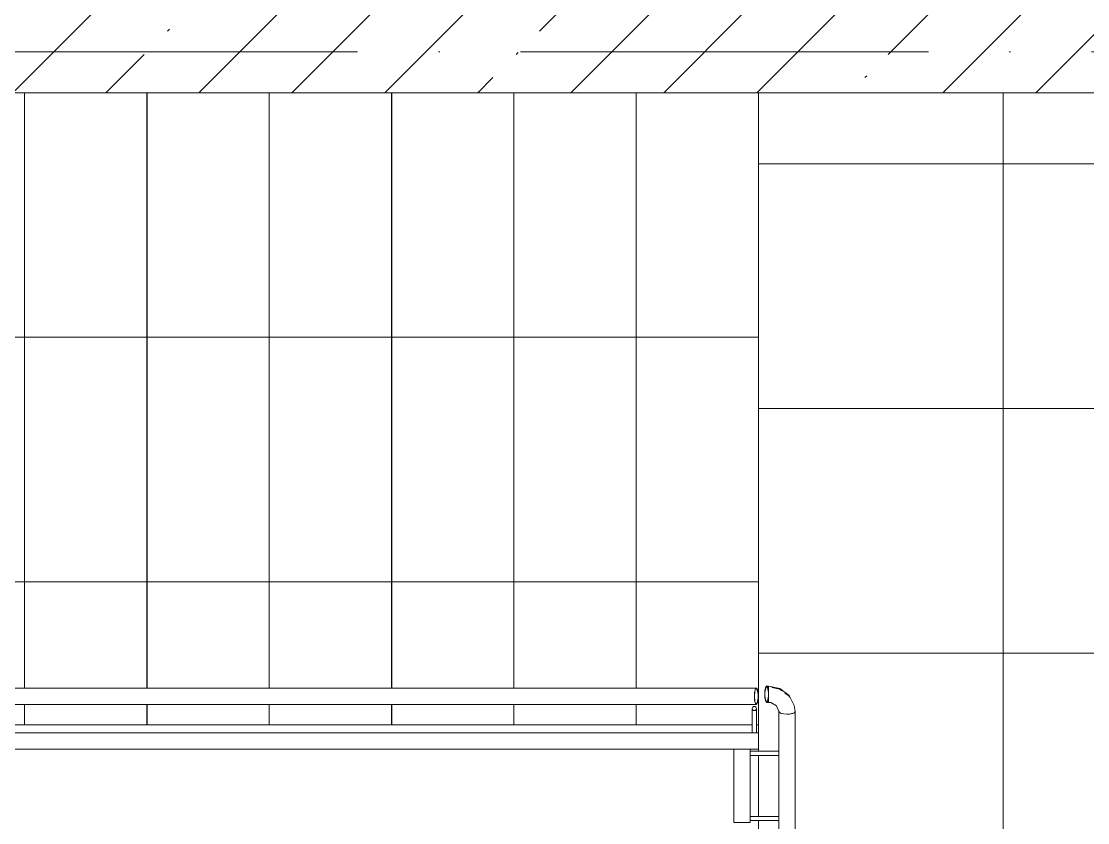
# Model space of a CAD drawing. Header units: millimetres. Extents: x -6467 to 106027, y -7090 to 195095.
# Drawn here: x 85801 to 88417, y 102555 to 104520 of the extents above; entities that cross this region are included whole.
import ezdxf

# ---------------------------------------------------------------- set-up
doc = ezdxf.new("R2010")
doc.units = ezdxf.units.MM
doc.linetypes.add('50_200_ШТРИХ_1Т_ш5_п1_п1_', pattern=[1400, 1000, -200, 0, -200])
doc.layers.add('A-WALL', color=7, linetype='Continuous', lineweight=5)
doc.layers.add('Ограждение', color=7, linetype='Continuous', lineweight=9)
for name, color, linetype, lineweight, true_color in [('S-STRS-1', 7, 'Continuous', 9, 0xaaaaaa), ('S-STRS-2', 7, 'Continuous', 5, 0xbfbfbf), ('Оси-3', 7, '50_200_ШТРИХ_1Т_ш5_п1_п1_', 9, 0xaaaaaa)]:
    doc.layers.add(name, color=color, linetype=linetype, lineweight=lineweight, true_color=true_color)
pattern_1 = [(180, (83709.45, 104345.1), (7e-14, -600), []), (270, (83709.45, 104345.1), (600, 4e-14), [])]

# ---------------------------------------------------------------- blocks, each defined once
blk = doc.blocks.new('О_Элемент ограждения_Обод_Труба_ГОСТ 8645-68 - О_Элемент ограждения_Обод_Труба_ГОСТ 8645-68-26169597-АИ_План этажа Радиаторы_3')
at = {"layer": 'Ограждение'}
for p, q in [((-3900, 20), (0, 20)), ((-3900, -20), (-3900, 20)), ((0, -20), (-3900, -20))]:
    blk.add_line(p, q, dxfattribs=at)
blk = doc.blocks.new('О_Элемент поручня_Маршевый_Труба_ГОСТ 8732-78 - О_Элемент поручня_Маршевый_Труба_ГОСТ 8732-78-26169598-АИ_План этажа Радиаторы_3')
at = {"layer": 'Ограждение'}
for p, q in [((-13.2, 0), (-3902.6, 0)), ((-3902.6, -40), (-13.2, -40))]:
    blk.add_line(p, q, dxfattribs=at)
at = {"layer": 'Ограждение', "flags": 128}
for points in [[(-3907.3, -20), (-3907.2, -15.5), (-3906.9, -11.3), (-3906.3, -7.5), (-3905.6, -4.4), (-3904.7, -2), (-3903.7, -0.5), (-3902.6, 0)], [(-3902.6, -40), (-3903.7, -39.5), (-3904.7, -38), (-3905.6, -35.6), (-3906.3, -32.5), (-3906.9, -28.7), (-3907.2, -24.5), (-3907.3, -20)], [(-3901.1, -2.7), (-3902.1, -1.6), (-3903.1, -1.6), (-3904.2, -2.7), (-3905.1, -4.8), (-3905.9, -7.7), (-3906.5, -11.4), (-3906.9, -15.6), (-3907, -20)], [(-3907, -20), (-3906.9, -24.4), (-3906.5, -28.6), (-3905.9, -32.3), (-3905.1, -35.2), (-3904.2, -37.3), (-3903.1, -38.4), (-3902.1, -38.4), (-3901.1, -37.3)], [(-3902.6, 0), (-3901.6, -0.5), (-3900.6, -2), (-3899.7, -4.4), (-3898.9, -7.5), (-3898.4, -11.3), (-3898, -15.5), (-3897.9, -20)], [(-3897.9, -20), (-3898, -24.5), (-3898.4, -28.7), (-3898.9, -32.5), (-3899.7, -35.6), (-3900.6, -38), (-3901.6, -39.5), (-3902.6, -40)], [(-3898.2, -20), (-3898.4, -15.6), (-3898.7, -11.4), (-3899.3, -7.7), (-3900.1, -4.8)], [(-3900.1, -35.2), (-3899.3, -32.3), (-3898.7, -28.6), (-3898.4, -24.4), (-3898.2, -20)]]:
    blk.add_lwpolyline(points, dxfattribs=at)
blk = doc.blocks.new('О_Кронштейн_Форма Г_Круг_ГОСТ 2590-2006 - О_Кронштейн_Форма Г_Круг_ГОСТ 2590-2006-V121-АИ_План этажа Радиаторы_3')
at = {"layer": 'Ограждение'}
for p, q in [((72935, 57261), (72935, 57296)), ((72945, 57296), (72945, 57261))]:
    blk.add_line(p, q, dxfattribs=at)
at = {"layer": 'Ограждение', "flags": 128}
for points in [[(72935, 57296), (72935, 57312.4), (72935, 57320.8), (72935, 57321)], [(72945, 57321), (72945, 57314.9), (72945, 57299.6), (72945, 57296)]]:
    blk.add_lwpolyline(points, dxfattribs=at)
at = {"layer": 'Ограждение'}
for start, end in [(90, 270), (270, 90)]:
    blk.add_arc((72940, 57321), 5, start, end, dxfattribs=at)
blk = doc.blocks.new('О_Кронштейн_Форма Г_Круг_ГОСТ 25901 - О_Кронштейн_Форма Г_Круг_ГОСТ 2590-2006 2-25607096-АИ_План этажа Радиаторы_3')
at = {"layer": 'Ограждение'}
for p, q in [((11529.6, 57215.3), (11594.6, 57215.3)), ((11594.6, 57205.3), (11529.6, 57205.3)), ((11594.6, 57215.3), (11599.6, 57215.3)), ((11598.1, 57205.3), (11594.6, 57205.3))]:
    blk.add_line(p, q, dxfattribs=at)
blk = doc.blocks.new('О_Кронштейн_Форма Г_Круг_ГОСТ 25901 - О_Кронштейн_Форма Г_Круг_ГОСТ 2590-2006 2-V101-АИ_План этажа Радиаторы_3')
at = {"layer": 'Ограждение'}
for p, q in [((11529.6, 57055.3), (11594.6, 57055.3)), ((11594.6, 57045.3), (11529.6, 57045.3)), ((11594.6, 57055.3), (11599.8, 57055.3)), ((11598.1, 57045.3), (11594.6, 57045.3))]:
    blk.add_line(p, q, dxfattribs=at)
blk = doc.blocks.new('О_Элемент ограждения_Обод_Труба_ГОСТ 1 - О_Элемент ограждения_Обод_Труба_ГОСТ 8645-68 2-V122-АИ_План этажа Радиаторы_3')
at = {"layer": 'Ограждение'}
for p, q in [((-180, 20), (0, 20)), ((0, 20), (0, -20)), ((0, -20), (-180, -20))]:
    blk.add_line(p, q, dxfattribs=at)
blk = doc.blocks.new('О_Элемент поручня_Маршевый_Труба_ГОСТ 1 - О_Элемент поручня_Маршевый_Труба_ГОСТ 8732-78 2-V142-АИ_План этажа Радиаторы_3')
at = {"layer": 'Ограждение'}
for p, q in [((-371.3, 40), (-6.4, 40)), ((-6.4, 0), (-371.3, 0))]:
    blk.add_line(p, q, dxfattribs=at)
for centre, start_param, end_param in [((-371.3, 20), 0, 0.261799), ((-371.3, 20), 5.834386, 6.283185), ((-371.3, 20), 4.712389, 5.385587), ((-6.4, 20), 5.834386, 6.283185), ((-6.4, 20), 5.239328, 5.385587), ((-6.4, 20), 4.975125, 5.161188), ((-371.3, 20), 2.917193, 3.141593), ((-371.3, 20), 3.141593, 4.712389), ((-6.4, 20), 3.141593, 4.712389), ((-6.4, 20), 4.712389, 4.936788)]:
    blk.add_ellipse(centre, major_axis=(0, 20), ratio=0.322266, start_param=start_param, end_param=end_param, dxfattribs=at)
blk = doc.blocks.new('О_Элемент поручня_Загиб_Труба_ГОСТ 1 - О_Элемент поручня_Загиб_Труба_ГОСТ 8732-78 2-V144-АИ_План этажа Радиаторы_3')
at = {"layer": 'Ограждение'}
for p, q in [((87525, 276), (87525, 275)), ((87525, 275), (87525, 249.6)), ((87525, 249.6), (87525, 245)), ((87525, 245), (87525, 241)), ((87525, 241), (87525, 236.1)), ((87525, 238.6), (87525, 240.7)), ((87525, 237.6), (87525, 237.6))]:
    blk.add_line(p, q, dxfattribs=at)
at = {"layer": 'Ограждение', "flags": 128}
for points in [[(87525, 276.1), (87552.9, 270), (87575.3, 253.2), (87588, 228.7), (87590, 213.5)], [(87533, 272.8), (87552.5, 268.5), (87557.8, 264.6)], [(87550, 213.5), (87544.5, 227.6), (87530.3, 235.6), (87525, 236.1)], [(87565.2, 258.9), (87574.5, 251.7), (87576.6, 247.6)]]:
    blk.add_lwpolyline(points, dxfattribs=at)
at = {"layer": 'Ограждение'}
for major_axis, start_param, end_param in [((-20, 0), 6.021386, 6.283185), ((-20, 0), 0, 1.570796), ((20, 0), 5.546052, 5.759587), ((20, 0), 0, 0.261799), ((20, 0), 5.295991, 5.449522)]:
    blk.add_ellipse((87570, 213.5), major_axis=major_axis, ratio=0.322266, start_param=start_param, end_param=end_param, dxfattribs=at)
blk = doc.blocks.new('О_Элемент поручня_Площадочный_Одноуровневый_ГОСТ 1 - О_Элемент поручня_Площадочный_Одноуровневый_ГОСТ 8732-78 2-V137-АИ_План этажа Радиаторы_3')
at = {"layer": 'Ограждение'}
for p, q in [((4.7, 40), (0, 40)), ((0, 40), (0, 39.3)), ((0, 36), (0, 37.9)), ((0, 36), (0, 37.9)), ((0, 13.2), (0, 10)), ((0, 7.2), (0, 5.9)), ((0, 0.7), (0, 0)), ((0, 0), (4.7, 0))]:
    blk.add_line(p, q, dxfattribs=at)
at = {"layer": 'Ограждение', "flags": 128}
for points in [[(0, 20), (0.1, 24.5), (0.5, 28.7), (1, 32.5), (1.8, 35.6), (2.7, 38), (3.7, 39.5), (4.7, 40)], [(9.1, 20), (9, 24.4), (8.6, 28.6), (8, 32.3), (7.2, 35.2), (6.3, 37.3), (5.2, 38.4), (4.2, 38.4), (3.2, 37.3), (2.2, 35.2), (1.5, 32.3), (0.9, 28.6), (0.5, 24.4), (0.4, 20)], [(4.7, 40), (5.8, 39.5), (6.8, 38), (7.7, 35.6), (8.4, 32.5), (9, 28.7), (9.3, 24.5), (9.4, 20)], [(4.7, 0), (3.7, 0.5), (2.7, 2), (1.8, 4.4), (1, 7.5), (0.5, 11.3), (0.1, 15.5), (0, 20)], [(0.4, 20), (0.5, 15.6), (0.9, 11.4), (1.5, 7.7), (2.2, 4.8), (3.2, 2.7), (4.2, 1.6), (5.2, 1.6), (6.3, 2.7), (7.2, 4.8), (8, 7.7), (8.6, 11.4), (9, 15.6), (9.1, 20)], [(9.4, 20), (9.3, 15.5), (9, 11.3), (8.4, 7.5), (7.7, 4.4), (6.8, 2), (5.8, 0.5), (4.7, 0)]]:
    blk.add_lwpolyline(points, dxfattribs=at)

msp = doc.modelspace()

# ---------------------------------------------------------------- hatches: boundary and pattern name
at = {"layer": 'A-WALL'}
h = msp.add_hatch(dxfattribs=at)
h.set_pattern_fill('FP_1', color=256, style=0, pattern_type=2)
h.set_pattern_definition([(45, (109.45, 102614.03), (-228.0985, 228.0985), []), (45, (337.55, 102614.03), (-228.0985, 228.0985), [403.225, -80.645, 6.706, -73.939])])
h.paths.add_polyline_path([(88892.1, 104345.1), (89359.4, 104345.1), (89359.4, 104595.1), (83909.4, 104595.1), (83909.4, 104345.1), (87238, 104345.1)])
at = {"layer": 'S-STRS-2'}
h = msp.add_hatch(dxfattribs=at)
h.set_pattern_fill('FP_11', color=256, style=0, pattern_type=2)
h.set_pattern_definition(pattern_1)
h.paths.add_polyline_path([(85509.4, 102795.1), (85809.4, 102795.1), (85809.4, 102845.1), (85509.4, 102845.1)])
h.paths.add_polyline_path([(85583.8, 102885.1), (85809.4, 102885.1), (85809.4, 104345.1), (85509.4, 104345.1), (85509.4, 104000.1), (85581.7, 104000.1), (85583.8, 103620.1), (85694.5, 103619.8), (85694.5, 103614.1), (85700.5, 103616.3), (85699.5, 103619.7), (85712.6, 103619.9), (85791.5, 103618.6), (85793.4, 103612.8), (85793.5, 103611.1), (85791.3, 103501.3), (85789, 103500.1), (85701.2, 103501.6), (85699.5, 103506.1), (85694.5, 103504.1), (85694.5, 103500.1), (85581.7, 103500.1), (85581.7, 103120.1), (85509.4, 103120.1), (85509.4, 102885.1)])
h.paths.add_polyline_path([(85700.7, 103614.1), (85703.1, 103616.1), (85700.7, 103614.1)])
h.paths.add_polyline_path([(85703.3, 103614.1), (85705.9, 103616.1), (85703.3, 103614.1)])
h = msp.add_hatch(dxfattribs=at)
h.set_pattern_fill('FP_11', color=256, style=0, pattern_type=2)
h.set_pattern_definition(pattern_1)
h.paths.add_polyline_path([(85809.4, 102795.1), (86109.4, 102795.1), (86109.4, 102845.1), (85809.4, 102845.1)])
h.paths.add_polyline_path([(85809.4, 102885.1), (86109.4, 102885.1), (86109.4, 104345.1), (85809.4, 104345.1), (85809.4, 102986.1)])
h = msp.add_hatch(dxfattribs=at)
h.set_pattern_fill('FP_11', color=256, style=0, pattern_type=2)
h.set_pattern_definition(pattern_1)
h.paths.add_polyline_path([(86109.4, 102795.1), (86409.4, 102795.1), (86409.4, 102845.1), (86109.4, 102845.1)])
h.paths.add_polyline_path([(86109.4, 102885.1), (86409.4, 102885.1), (86409.4, 104345.1), (86109.4, 104345.1), (86109.4, 102986.1)])
h = msp.add_hatch(dxfattribs=at)
h.set_pattern_fill('FP_11', color=256, style=0, pattern_type=2)
h.set_pattern_definition(pattern_1)
h.paths.add_polyline_path([(86409.4, 102795.1), (86709.4, 102795.1), (86709.4, 102845.1), (86409.4, 102845.1)])
h.paths.add_polyline_path([(86409.4, 102885.1), (86709.4, 102885.1), (86709.4, 104345.1), (86409.4, 104345.1), (86409.4, 102986.1)])
h = msp.add_hatch(dxfattribs=at)
h.set_pattern_fill('FP_11', color=256, style=0, pattern_type=2)
h.set_pattern_definition(pattern_1)
h.paths.add_polyline_path([(86709.4, 102795.1), (87009.4, 102795.1), (87009.4, 102845.1), (86709.4, 102845.1)])
h.paths.add_polyline_path([(86824.4, 102885.1), (87009.4, 102885.1), (87009.4, 104345.1), (86709.4, 104345.1), (86709.4, 102885.1)])
h = msp.add_hatch(dxfattribs=at)
h.set_pattern_fill('FP_11', color=256, style=0, pattern_type=2)
h.set_pattern_definition(pattern_1)
h.paths.add_polyline_path([(87009.4, 102795.1), (87309.4, 102795.1), (87309.4, 102845.1), (87009.4, 102845.1)])
h.paths.add_polyline_path([(87238, 102885.1), (87309.4, 102885.1), (87309.4, 104345.1), (87009.4, 104345.1), (87009.4, 102885.1)])
h = msp.add_hatch(dxfattribs=at)
h.set_pattern_fill('FP_11', color=256, style=0, pattern_type=2)
h.set_pattern_definition(pattern_1)
h.paths.add_polyline_path([(87309.4, 102795.1), (87594.6, 102795.1), (87595.9, 102810.1), (87604.3, 102810.1), (87606.5, 102795.1), (87609.4, 102795.1), (87609.4, 104345.1), (87309.4, 104345.1), (87309.4, 102885.1), (87605.3, 102882.8), (87607.4, 102877.3), (87608.4, 102860.6), (87605, 102847.1), (87599.9, 102845.1), (87309.4, 102845.1)])
h.paths.add_polyline_path([(87599.4, 102819.1), (87595.1, 102821.3), (87596.1, 102825), (87603.8, 102821.3), (87601.2, 102819.1), (87599.6, 102819.1)])
h.paths.add_polyline_path([(87599.4, 102830.1), (87596.9, 102830.7), (87597.4, 102839.2), (87602.1, 102839), (87603, 102832.8), (87599.6, 102830.2)])
h = msp.add_hatch(dxfattribs=at)
h.set_pattern_fill('FP_9', color=256, style=0, pattern_type=2)
h.set_pattern_definition([(180, (87609.45, 103570.1), (7e-14, -600), []), (270, (87609.45, 103570.1), (600, 4e-14), [])])
h.paths.add_polyline_path([(87609.4, 100945.1), (89109.4, 100945.1), (89109.4, 104345.1), (87609.4, 104345.1), (87609.4, 102729.9), (87654.4, 102728.6), (87654.4, 102720.2), (87609.4, 102720.2), (87610.7, 102569.9), (87654.4, 102568.6), (87654.4, 102560.2), (87609.4, 102560.2), (87609.4, 101055.1), (88294.6, 101054.4), (88306.8, 101045.1), (88306.8, 101027.3), (88299.4, 101017.8), (88289.4, 101015.1), (87609.4, 101015.1)])
h.paths.add_polyline_path([(87646.9, 102886.7), (87646.9, 102888.7), (87653.5, 102886.8), (87649.2, 102886.3)])
h.paths.add_polyline_path([(87671.4, 102413.2), (87671, 102411.3), (87671, 102412.9)])
h.paths.add_polyline_path([(87634.4, 102401.6), (87634.4, 102402.5), (87634.4, 102437.1), (87634.4, 102439), (87649, 102444.1), (87653.9, 102446.7), (87654.4, 102442.9), (87658.9, 102449.4), (87659.4, 102462.6), (87661.6, 102833.2), (87661.6, 102835.5), (87657.4, 102840.5), (87652.4, 102844.8), (87643.8, 102850.1), (87640.8, 102853), (87635.9, 102854.7), (87626.7, 102857), (87625.4, 102870.2), (87627.2, 102885.3), (87634.4, 102885.3), (87634.4, 102889.1), (87661, 102881.8), (87677.7, 102871), (87689.6, 102856.3), (87695.5, 102843.2), (87698.7, 102826.1), (87699.4, 102821.1), (87697.2, 102450.1), (87693.5, 102439.9), (87684.8, 102427.6), (87675.4, 102415.9), (87658.7, 102407.1), (87644.8, 102401.9), (87637.2, 102401.9)])
h.paths.add_polyline_path([(87646.4, 102850.1), (87643.8, 102852), (87645.8, 102850.5)])

# ---------------------------------------------------------------- linework, layer by layer
at = {"layer": 'A-WALL'}
msp.add_line((83659.4, 104345.1), (89109.4, 104345.1), dxfattribs=at)
at = {"layer": 'S-STRS-1'}
for p, q in [((85809.4, 104345.1), (85809.4, 102884.6)), ((85809.4, 104345.1), (85809.4, 102884.6)), ((86109.4, 104345.1), (86109.4, 102884.6)), ((86109.4, 104345.1), (86109.4, 102884.6)), ((86409.4, 104345.1), (86409.4, 102884.1)), ((86409.4, 104345.1), (86409.4, 102884.1)), ((86709.4, 104345.1), (86709.4, 102884.2)), ((86709.4, 104345.1), (86709.4, 102884.2)), ((87009.4, 104345.1), (87009.4, 102884.3)), ((87009.4, 104345.1), (87009.4, 102884.3)), ((87309.4, 104345.1), (87309.4, 102884.5)), ((87309.4, 104345.1), (87309.4, 102884.5)), ((87609.4, 104345.1), (87609.4, 102795.1)), ((87609.4, 104345.1), (87609.4, 102795.1)), ((85809.4, 102845.6), (85809.4, 102795.1)), ((85809.4, 102845.6), (85809.4, 102795.1)), ((86109.4, 102845.6), (86109.4, 102795.1)), ((86109.4, 102845.6), (86109.4, 102795.1)), ((86409.4, 102846), (86409.4, 102795.1)), ((86409.4, 102846), (86409.4, 102795.1)), ((86709.4, 102845.9), (86709.4, 102795.1)), ((86709.4, 102845.9), (86709.4, 102795.1)), ((87009.4, 102845.8), (87009.4, 102795.1)), ((87009.4, 102845.8), (87009.4, 102795.1)), ((87309.4, 102845.7), (87309.4, 102795.1)), ((87309.4, 102845.7), (87309.4, 102795.1)), ((85509.4, 102795.1), (85809.4, 102795.1)), ((85809.4, 102795.1), (86109.4, 102795.1)), ((86109.4, 102795.1), (86409.4, 102795.1)), ((86409.4, 102795.1), (86709.4, 102795.1)), ((86709.4, 102795.1), (87009.4, 102795.1)), ((87009.4, 102795.1), (87309.4, 102795.1)), ((87309.4, 102795.1), (87595.1, 102795.1)), ((87603.6, 102795.1), (87609.4, 102795.1)), ((87609.4, 102795.1), (87609.4, 102775.1)), ((87609.4, 102735.1), (87609.4, 102729.4)), ((87609.4, 102721), (87609.4, 102569.4)), ((87609.4, 102561), (87609.4, 102555.1))]:
    msp.add_line(p, q, dxfattribs=at)
at = {"layer": 'Оси-3'}
msp.add_line((104827.4, 104445.1), (-5157.9, 104445.1), dxfattribs=at)

# ---------------------------------------------------------------- block references
at = {"layer": 'Ограждение'}
for name, p, rotation in [('О_Элемент поручня_Маршевый_Труба_ГОСТ 8732-78 - О_Элемент поручня_Маршевый_Труба_ГОСТ 8732-78-26169598-АИ_План этажа Радиаторы_3', (83701.6, 102845.1), 180), ('О_Элемент поручня_Площадочный_Одноуровневый_ГОСТ 1 - О_Элемент поручня_Площадочный_Одноуровневый_ГОСТ 8732-78 2-V137-АИ_План этажа Радиаторы_3', (87634.4, 102890.1), 180), ('О_Элемент поручня_Маршевый_Труба_ГОСТ 1 - О_Элемент поручня_Маршевый_Труба_ГОСТ 8732-78 2-V142-АИ_План этажа Радиаторы_3', (87659.4, 102456.2), 269.9999999999999), ('О_Элемент ограждения_Обод_Труба_ГОСТ 8645-68 - О_Элемент ограждения_Обод_Труба_ГОСТ 8645-68-26169597-АИ_План этажа Радиаторы_3', (83709.4, 102755.1), 180), ('О_Элемент ограждения_Обод_Труба_ГОСТ 1 - О_Элемент ограждения_Обод_Труба_ГОСТ 8645-68 2-V122-АИ_План этажа Радиаторы_3', (87569.4, 102555.1), 269.9999999999999)]:
    msp.add_blockref(name, p, dxfattribs=dict(at, rotation=rotation))
for name, p in [('О_Элемент поручня_Загиб_Труба_ГОСТ 1 - О_Элемент поручня_Загиб_Труба_ГОСТ 8732-78 2-V144-АИ_План этажа Радиаторы_3', (109.4, 102614)), ('О_Кронштейн_Форма Г_Круг_ГОСТ 2590-2006 - О_Кронштейн_Форма Г_Круг_ГОСТ 2590-2006-V121-АИ_План этажа Радиаторы_3', (14659.4, 45514)), ('О_Кронштейн_Форма Г_Круг_ГОСТ 25901 - О_Кронштейн_Форма Г_Круг_ГОСТ 2590-2006 2-25607096-АИ_План этажа Радиаторы_3', (76059.9, 45514.8)), ('О_Кронштейн_Форма Г_Круг_ГОСТ 25901 - О_Кронштейн_Форма Г_Круг_ГОСТ 2590-2006 2-V101-АИ_План этажа Радиаторы_3', (76059.9, 45514.8))]:
    msp.add_blockref(name, p, dxfattribs=at)

doc.saveas('drawing.dxf')
